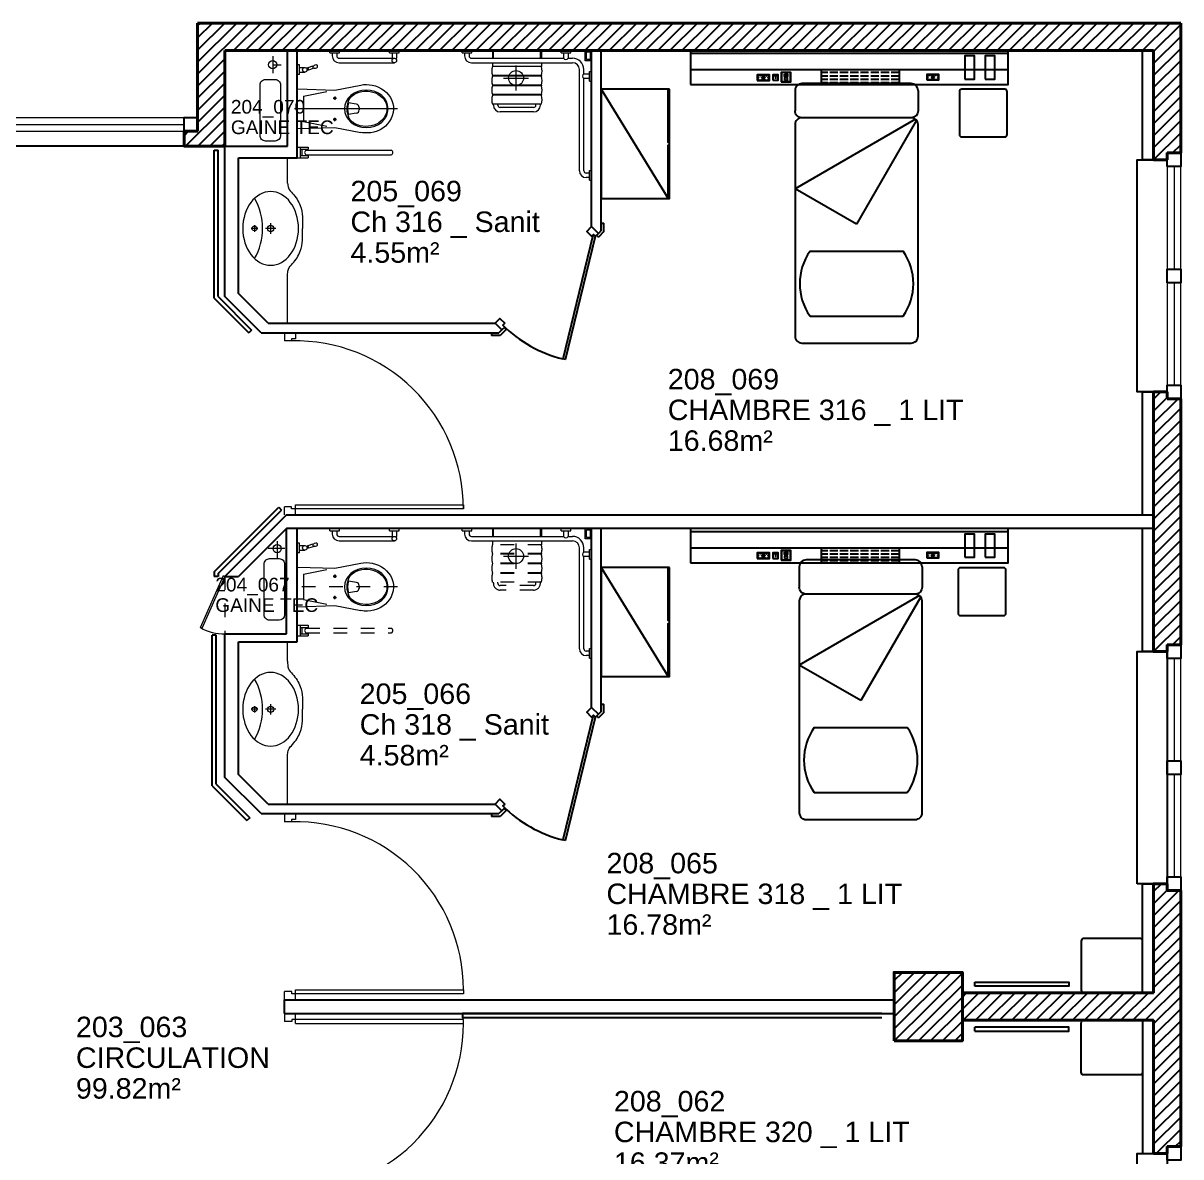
# Model space of a CAD drawing. Header units: metres. Extents: x 143.8 to 210.8, y 45.3 to 115.9.
# Drawn here: x 202.37 to 210.85, y 62.32 to 70.62 of the extents above; entities that cross this region are included whole.
import ezdxf

# ---------------------------------------------------------------- set-up
doc = ezdxf.new("R2010")
doc.units = ezdxf.units.M
doc.header["$LTSCALE"] = 0.6
doc.header["$MEASUREMENT"] = 0
for name, pattern in [('CACHÉ', [0.25, 0.125, -0.125]), ('CONTINU', [0]), ('HIDDEN2', [0.1875, 0.125, -0.0625])]:
    doc.linetypes.add(name, pattern=pattern)
doc.layers.get('0').update_dxf_attribs({"linetype": 'CONTINUOUS'})
for name, color, linetype in [('009 main courant', 181, 'CONTINUOUS'), ('400 Lits', 150, 'CONTINUOUS'), ('A_AGENC', 204, 'CONTINUOUS'), ('A_EQMP', 142, 'CONTINUOUS'), ('A_Etiqu_Gaine', 8, 'CONTINUOUS'), ('A_Etiqu_Gaine_code', 8, 'CONTINUOUS'), ('A_Etiqu_Local', 8, 'CONTINUOUS'), ('A_HACH_STRUC', 7, 'CONTINUOUS'), ('A_MUR_CLOIS', 8, 'CONTINU'), ('A_MURS_ALÈG', 7, 'CONTINU')]:
    doc.layers.add(name, color=color, linetype=linetype)
for name, color, linetype, lineweight in [('A_CHASS', 4, 'CONTINU', 0), ('A_MURS_STRU', 7, 'CONTINU', 40), ('A_PORTE', 8, 'CONTINU', 0), ('A_SANI', 5, 'CONTINU', 0)]:
    doc.layers.add(name, color=color, linetype=linetype, lineweight=lineweight)
doc.styles.add('Attribut', font='arial.ttf')

# ---------------------------------------------------------------- blocks, each defined once
blk = doc.blocks.new('paracelsusT2')
at = {"linetype": 'Continuous'}
for p, q in [((-0.145, 0), (-0.1375, -0.27)), ((0.145, 0), (0.1375, -0.27)), ((-0.0931, -0.0407), (-0.1273, -0.2107)), ((0.0931, -0.0407), (-0.0931, -0.0407)), ((0.0931, -0.0407), (0.1273, -0.2107)), ((-0.1375, -0.27), (-0.174, -0.4605)), ((-0.0895, -0.27), (-0.0655, -0.27)), ((-0.0775, -0.258), (-0.0775, -0.282)), ((0.0895, -0.27), (0.0655, -0.27)), ((0.0775, -0.258), (0.0775, -0.282)), ((0.1375, -0.27), (0.174, -0.4605)), ((-0.0331, -0.4275), (-0.0429, -0.3694)), ((0.0331, -0.4275), (0.0429, -0.3692)), ((0.0085, -0.4483), (-0.0085, -0.4483))]:
    blk.add_line(p, q, dxfattribs=at)
at = {"linetype": 'HIDDEN2'}
blk.add_line((0, -0.7279), (0, 0.0244), dxfattribs=at)
at = {"linetype": 'Continuous'}
for centre in [(-0.0775, -0.27), (0.0775, -0.27)]:
    blk.add_circle(centre, 0.008, dxfattribs=at)
for centre, radius, start, end in [((-0.0467, -0.4185), 0.05, 115.27673, 133.69166), ((0.0004, -0.5182), 0.1602, 64.7386, 115.27673), ((0.0004, -0.5237), 0.1602, 74.61449, 105.64877), ((0.0474, -0.4185), 0.05, 45.91597, 64.7386), ((-0.0085, -0.4233), 0.025, 189.51743, 270), ((0.0085, -0.4233), 0.025, 270, 350.48257)]:
    blk.add_arc(centre, radius, start, end, dxfattribs=at)
at = {"linetype": 'Continuous', "extrusion": (0, 0, -1)}
blk.add_ellipse((0, -0.5), major_axis=(0, 0.16), ratio=0.859387, dxfattribs=at)
at = {"linetype": 'Continuous'}
for points, knots in [([(0.0822, -0.3826), (0.1176, -0.4169), (0.1358, -0.4749), (0.1185, -0.5827), (0.0823, -0.6294), (-0.0066, -0.6613), (-0.0579, -0.6467), (-0.1245, -0.5691), (-0.1377, -0.5075), (-0.116, -0.4262), (-0.1008, -0.401), (-0.0812, -0.3824)], [0.692162, 0.692162, 0.692162, 0.692162, 1.75636, 1.75636, 2.841981, 2.841981, 3.927602, 3.927602, 5.013223, 5.013223, 5.598138, 5.598138, 5.598138, 5.598138]), ([(0.174, -0.4605), (0.1786, -0.487), (0.1787, -0.5163), (0.1603, -0.6076), (0.1184, -0.664), (0.0048, -0.7112), (-0.0638, -0.6983), (-0.1568, -0.6154), (-0.1814, -0.5488), (-0.1764, -0.4764), (-0.1754, -0.4684), (-0.174, -0.4605)], [1.357319, 1.357319, 1.357319, 1.357319, 1.801245, 1.801245, 2.798426, 2.798426, 3.795608, 3.795608, 4.792789, 4.792789, 4.916836, 4.916836, 4.916836, 4.916836])]:
    blk.add_open_spline(points, degree=3, knots=knots, dxfattribs=at)
blk = doc.blocks.new('hewi-barre')
at = {"linetype": 'Continuous'}
for p, q in [((0, 0), (0, -0.021)), ((0.078, 0), (0.078, -0.021)), ((0.078, -0.021), (0, -0.021)), ((0, -0.021), (0, -0.0795)), ((0.0158, -0.0795), (0, -0.0795)), ((0.0158, -0.021), (0.0158, -0.0795)), ((0.0622, -0.032), (0.0158, -0.032)), ((0.0225, -0.0719), (0.0158, -0.0719)), ((0.0622, -0.0719), (0.0555, -0.0719)), ((0.0622, -0.021), (0.0622, -0.0795)), ((0.078, -0.0795), (0.0622, -0.0795)), ((0.078, -0.021), (0.078, -0.0795))]:
    blk.add_line(p, q, dxfattribs=at)
at = {"linetype": 'HIDDEN2', "ltscale": 0.5}
for p, q in [((0.0225, -0.0643), (0.0225, -0.688)), ((0.0555, -0.0643), (0.0555, -0.688))]:
    blk.add_line(p, q, dxfattribs=at)
at = {"linetype": 'Continuous'}
blk.add_arc((0.039, -0.071), 0.0178, 21.92878, 158.07122, dxfattribs=at)
at = {"linetype": 'HIDDEN2', "ltscale": 0.5}
blk.add_arc((0.039, -0.6827), 0.0173, 197.79386, 342.20614, dxfattribs=at)
blk = doc.blocks.new('hewi-barrwc')
at = {"linetype": 'Continuous'}
for p, q in [((-0.0168, 0), (0, 0)), ((-0.0168, 0), (-0.0168, -0.0707)), ((-0.09, -0.0689), (-0.09, -0.4735)), ((-0.057, -0.0689), (-0.057, -0.4735)), ((-0.0168, -0.0189), (-0.04, -0.0189)), ((-0.0168, -0.0519), (-0.04, -0.0519)), ((-0.0168, -0.0707), (0, -0.0707)), ((-0.0168, -0.457), (-0.057, -0.457)), ((-0.0168, -0.49), (-0.057, -0.49)), ((-0.0168, -0.4381), (-0.0168, -0.5088)), ((-0.0168, -0.4381), (-0.0168, -0.5088)), ((-0.0168, -0.4381), (0, -0.4381)), ((0, -0.4381), (0, -0.5088)), ((-0.0168, -0.5088), (0, -0.5088))]:
    blk.add_line(p, q, dxfattribs=at)
blk.add_circle((-0.0735, -0.4735), 0.0165, dxfattribs=at)
for centre, radius, start, end in [((-0.04, -0.0689), 0.05, 90, 180), ((-0.04, -0.0689), 0.017, 90, 180), ((-0.0478, -0.4735), 0.0189, 219.88813, 240.86494)]:
    blk.add_arc(centre, radius, start, end, dxfattribs=at)
blk = doc.blocks.new('hewi-siege')
at = {"linetype": 'HIDDEN2', "ltscale": 0.5}
for p, q in [((-0.3933, -0.3586), (-0.3933, 0)), ((-0.3283, -0.3586), (-0.3283, 0)), ((-0.3233, 0), (-0.3283, 0)), ((-0.3233, -0.3586), (-0.3233, 0)), ((-0.2583, -0.3586), (-0.2583, 0)), ((-0.2533, 0), (-0.2583, 0)), ((-0.2533, -0.3586), (-0.2533, 0)), ((-0.1883, -0.3586), (-0.1883, 0)), ((-0.1833, 0), (-0.1883, 0)), ((-0.1833, -0.3586), (-0.1833, 0)), ((-0.1183, -0.3586), (-0.1183, 0)), ((-0.09, 0), (-0.1183, 0)), ((0, 0), (-0.057, 0)), ((-0.45, -0.3018), (-0.45, -0.0568)), ((-0.417, -0.3018), (-0.417, -0.0568)), ((-0.4, -0.0068), (-0.3933, -0.0068)), ((-0.4, -0.0398), (-0.3983, -0.0398)), ((-0.3983, -0.0398), (-0.3933, -0.0398)), ((-0.057, -0.0068), (0, -0.0068)), ((-0.4, -0.3188), (-0.3983, -0.3188)), ((-0.3983, -0.3188), (-0.3933, -0.3188)), ((-0.4, -0.3518), (-0.3933, -0.3518)), ((-0.3233, -0.3586), (-0.3283, -0.3586)), ((-0.3233, -0.3586), (-0.3283, -0.3586)), ((-0.2533, -0.3586), (-0.2583, -0.3586)), ((-0.2533, -0.3586), (-0.2583, -0.3586)), ((-0.1833, -0.3586), (-0.1883, -0.3586)), ((-0.1833, -0.3586), (-0.1883, -0.3586)), ((-0.09, -0.3586), (-0.1183, -0.3586)), ((-0.057, -0.3518), (0, -0.3518)), ((0, -0.3586), (-0.057, -0.3586))]:
    blk.add_line(p, q, dxfattribs=at)
for centre, radius, start, end in [((-0.3608, -0.1123), 0.1169, 73.86503, 106.13497), ((-0.2908, -0.1123), 0.1169, 73.86503, 106.13497), ((-0.2208, -0.1123), 0.1169, 73.86503, 106.13497), ((-0.1508, -0.1123), 0.1169, 73.86503, 106.13497), ((-0.4, -0.0568), 0.05, 90, 180), ((-0.4, -0.0568), 0.017, 90, 180), ((-0.4, -0.3018), 0.05, 180, 270), ((-0.4, -0.3018), 0.017, 180, 270), ((-0.3608, -0.2463), 0.1169, 253.86503, 286.13497), ((-0.2908, -0.2463), 0.1169, 253.86503, 286.13497), ((-0.2208, -0.2463), 0.1169, 253.86503, 286.13497), ((-0.1508, -0.2463), 0.1169, 253.86503, 286.13497)]:
    blk.add_arc(centre, radius, start, end, dxfattribs=at)
blk = doc.blocks.new('hewi-douche')
at = {"linetype": 'Continuous'}
for p, q in [((-0.0168, 0.9491), (-0.0168, 0.8784)), ((-0.0168, 0.9491), (0, 0.9491)), ((-0.09, 0.8802), (-0.09, 0.14)), ((-0.057, 0.8802), (-0.057, 0.2055)), ((-0.0168, 0.9302), (-0.04, 0.9302)), ((-0.0168, 0.8972), (-0.04, 0.8972)), ((-0.0168, 0.8784), (0, 0.8784)), ((-0.0168, 0.2055), (-0.057, 0.2055)), ((-0.0168, 0.1725), (-0.057, 0.1725)), ((-0.057, 0.1725), (-0.057, 0.14)), ((-0.0168, 0.2244), (0, 0.2244)), ((-0.0168, 0.2244), (-0.0168, 0.1536)), ((-0.0168, 0.2244), (-0.0168, 0.1536)), ((0, 0.2244), (0, 0.1536)), ((-0.8802, 0.09), (-0.14, 0.09)), ((-0.0168, 0.1536), (0, 0.1536)), ((-0.9491, 0.0168), (-0.9491, 0)), ((-0.9491, 0.0168), (-0.8784, 0.0168)), ((-0.9302, 0.0168), (-0.9302, 0.04)), ((-0.8972, 0.0168), (-0.8972, 0.04)), ((-0.8802, 0.057), (-0.2055, 0.057)), ((-0.8784, 0.0168), (-0.8784, 0)), ((-0.2244, 0.0168), (-0.1536, 0.0168)), ((-0.2244, 0.0168), (-0.1536, 0.0168)), ((-0.2244, 0.0168), (-0.2244, 0)), ((-0.2244, 0), (-0.1536, 0)), ((-0.2055, 0.0168), (-0.2055, 0.057)), ((-0.1725, 0.057), (-0.14, 0.057)), ((-0.1725, 0.0168), (-0.1725, 0.057)), ((-0.1536, 0.0168), (-0.1536, 0))]:
    blk.add_line(p, q, dxfattribs=at)
for centre, radius, start, end in [((-0.04, 0.8802), 0.05, 90, 180), ((-0.04, 0.8802), 0.017, 90, 180), ((-0.0478, 0.189), 0.0189, 119.13506, 240.86494), ((-0.8802, 0.04), 0.05, 90, 180), ((-0.14, 0.14), 0.083, 270, 0), ((-0.14, 0.14), 0.05, 270, 0), ((-0.8802, 0.04), 0.017, 90, 180), ((-0.189, 0.0478), 0.0189, 29.13506, 150.86494)]:
    blk.add_arc(centre, radius, start, end, dxfattribs=at)
blk = doc.blocks.new('syphon')
at = {"linetype": 'Continuous'}
for p, q in [((0, 0.0923), (0, -0.0923)), ((-0.0923, 0), (0.0923, 0))]:
    blk.add_line(p, q, dxfattribs=at)
blk.add_circle((0, 0), 0.055, dxfattribs=at)
blk = doc.blocks.new('A_Etiqu_Local')
at = {"style": 'Attribut', "flags": 1}
for tag, p in [('CODE_HOPITAL', (-0.4463, 1.632)), ('CODE_SITE', (-0.4463, 1.407)), ('CODE_BATIMENT', (-0.4463, 1.182)), ('CODE_SECTEUR', (-0.4463, 0.957)), ('CODE_ETAGE', (-0.4463, 0.732)), ('NOM_NORMALISE', (-0.4463, -0.843)), ('SECTEUR_ACTIVITE', (-0.4463, -1.068)), ('SOUS_SECTEUR_ACTIVITE', (-0.4463, -1.293)), ('VOLUME', (-0.4463, -1.518)), ('SERVICE', (-0.4463, -1.743)), ('CODE_UG', (-0.4463, -1.968)), ('CODE_UA', (-0.4463, -2.193)), ('CODE_POLE', (-0.4463, -2.418)), ('OCCUPANT_EXTERNE', (-0.4463, -2.643)), ('DISPONIBILITE', (-0.4463, -2.868)), ('ACCES_HANDICAPES', (-0.4463, -3.093)), ('NATURE_SOL', (-0.4463, -3.318)), ('RISQUE_LABORATOIRE', (-0.4463, -3.543)), ('AMIANTE', (-0.4463, -3.768))]:
    blk.add_attdef(tag, p, '', height=0.15, dxfattribs=at)
at = {"layer": 'A_Etiqu_Local', "style": 'Attribut'}
for tag, p in [('CODE_PIECE', (-0.4463, 0.282)), ('NOM_USAGE', (-0.4463, 0.057)), ('SURFACE', (-0.4463, -0.168))]:
    blk.add_attdef(tag, p, '', height=0.15, dxfattribs=at)
blk = doc.blocks.new('A_Etiqu_Gaine')
at = {"style": 'Attribut', "flags": 1}
for tag, p in [('CODE_HOPITAL', (-0.4323, 0.8651)), ('CODE_SITE', (-0.4323, 0.7151)), ('CODE_BATIMENT', (-0.4323, 0.5651)), ('CODE_SECTEUR', (-0.4323, 0.4151)), ('CODE_ETAGE', (-0.4323, 0.2651)), ('NOM_NORMALISE', (-0.4323, -0.3349)), ('SECTEUR_ACTIVITE', (-0.4323, -0.4849)), ('SOUS_SECTEUR_ACTIVITE', (-0.4323, -0.6349)), ('SURFACE', (-0.4323, -0.7849)), ('CODE_UG', (-0.4323, -0.9349)), ('CODE_POLE', (-0.4323, -1.0849)), ('AMIANTE', (-0.4323, -1.2349))]:
    blk.add_attdef(tag, p, '', height=0.1, dxfattribs=at)
at = {"layer": 'A_Etiqu_Gaine', "style": 'Attribut'}
blk.add_attdef('NOM_USAGE', (-0.4323, -0.1849), '', height=0.1, dxfattribs=at)
at = {"layer": 'A_Etiqu_Gaine_code', "style": 'Attribut'}
blk.add_attdef('CODE_PIECE', (-0.4323, -0.0349), '', height=0.1, dxfattribs=at)
blk = doc.blocks.new('BROCA2-G1181')
at = {"layer": '400 Lits', "linetype": 'Continuous'}
for p, q in [((63.349888, 24.825039), (63.349888, 24.675045)), ((64.249893, 24.825039), (64.249893, 24.675045)), ((64.231033, 24.614155), (63.349888, 24.105427)), ((64.19989, 24.625042), (63.399891, 24.625042)), ((64.238998, 24.60619), (63.799885, 23.845615)), ((63.799885, 23.845615), (63.349888, 24.105427))]:
    blk.add_line(p, q, dxfattribs=at)
for points in [[(64.249893, 24.825039, 0.414213), (64.19989, 24.875039), (63.399891, 24.875042, 0.414214), (63.349891, 24.825039)], [(64.249893, 24.675045, -0.414213), (64.19989, 24.625045), (63.399891, 24.625042, -0.414214), (63.349891, 24.675045)], [(64.249893, 24.575039, 0.414213), (64.19989, 24.625039), (63.399891, 24.625042, 0.414214), (63.349891, 24.575039)], [(63.349888, 24.575314), (63.349888, 23.025043, 0.414214), (63.399891, 22.975043), (64.19989, 22.97504, 0.414214), (64.24989, 23.025043), (64.249893, 24.575314)]]:
    blk.add_lwpolyline(points, format="xyb", dxfattribs=at)
blk = doc.blocks.new('BROCA2-G1189')
at = {"layer": '400 Lits', "linetype": 'Continuous'}
for p, q in [((63.349888, 21.324741), (63.349888, 21.174747)), ((64.249893, 21.324741), (64.249893, 21.174747)), ((64.231033, 21.113857), (63.349888, 20.605129)), ((64.19989, 21.124744), (63.399891, 21.124744)), ((64.238998, 21.105892), (63.799885, 20.345318)), ((63.799885, 20.345318), (63.349888, 20.605129))]:
    blk.add_line(p, q, dxfattribs=at)
for points in [[(64.249893, 21.324741, 0.414213), (64.19989, 21.374741), (63.399891, 21.374744, 0.414214), (63.349891, 21.324741)], [(64.249893, 21.174747, -0.414213), (64.19989, 21.124747), (63.399891, 21.124744, -0.414214), (63.349891, 21.174747)], [(64.249893, 21.074741, 0.414213), (64.19989, 21.124741), (63.399891, 21.124744, 0.414214), (63.349891, 21.074741)], [(63.349888, 21.075016), (63.349888, 19.524746, 0.414214), (63.399891, 19.474746), (64.19989, 19.474743, 0.414214), (64.24989, 19.524746), (64.249893, 21.075016)]]:
    blk.add_lwpolyline(points, format="xyb", dxfattribs=at)
blk = doc.blocks.new('BROCA2-G1193')
at = {"layer": '400 Lits', "linetype": 'Continuous'}
for p, q in [((63.459099, 20.148582), (64.140678, 20.148582)), ((63.459099, 19.671478), (64.140678, 19.671478))]:
    blk.add_line(p, q, dxfattribs=at)
for start, end in [(145.007771, 214.992539), (325.007913, 34.991933)]:
    blk.add_arc((63.799889, 19.91003), 0.415985, start, end, dxfattribs=at)
blk = doc.blocks.new('BROCA2-G1197')
at = {"layer": '400 Lits', "linetype": 'Continuous'}
for p, q in [((63.459099, 23.64888), (64.140678, 23.64888)), ((63.459099, 23.171776), (64.140678, 23.171776))]:
    blk.add_line(p, q, dxfattribs=at)
for start, end in [(145.007771, 214.992539), (325.007913, 34.991933)]:
    blk.add_arc((63.799889, 23.410328), 0.415985, start, end, dxfattribs=at)

msp = doc.modelspace()

# ---------------------------------------------------------------- hatches: boundary and pattern name
at = {"layer": 'A_EQMP', "linetype": 'Continuous'}
h = msp.add_hatch(dxfattribs=at)
h.set_pattern_fill('ACAD_ISO02W100', color=8, scale=0.005, style=0)
h.set_pattern_definition([(360, (205.128098, 69.836699), (6e-18, 0.025), [0.06, -0.015])])
h.paths.add_polyline_path([(208.7876, 70.2809), (208.2176, 70.2809), (208.2176, 70.1709), (208.7876, 70.1709)])
h = msp.add_hatch(dxfattribs=at)
h.set_pattern_fill('ACAD_ISO02W100', color=8, scale=0.005, style=0)
h.set_pattern_definition([(360, (205.128098, 66.3364), (6e-18, 0.025), [0.06, -0.015])])
h.paths.add_polyline_path([(208.7876, 66.7806), (208.2176, 66.7806), (208.2176, 66.6706), (208.7876, 66.6706)])
at = {"layer": 'A_HACH_STRUC'}
h = msp.add_hatch(dxfattribs=at)
h.set_pattern_fill('ANSI31', color=8, scale=0.5, angle=359.76959, style=0)
h.set_pattern_definition([(44.7696, (203.54954, 69.621125), (-0.0440161, 0.04437154), [])])
h.paths.add_polyline_path([(203.6495, 70.6212), (203.6499, 69.8294), (203.5499, 69.8294), (203.5495, 69.7208), (203.8495, 69.7208), (203.8495, 70.4212), (210.6491, 70.4212), (210.6491, 69.6211), (210.7491, 69.6211), (210.7491, 69.6711), (210.8491, 69.6711), (210.8491, 70.6212)])
h = msp.add_hatch(dxfattribs=at)
h.set_pattern_fill('ANSI31', color=8, scale=0.5, angle=359.76959, style=0)
h.set_pattern_definition([(44.7696, (210.64909, 66.02041), (-0.044016, 0.0443715), [])])
h.paths.add_polyline_path([(210.8491, 67.8711), (210.7491, 67.8711), (210.7491, 67.9211), (210.6491, 67.9211), (210.6491, 66.0204), (210.7491, 66.0204), (210.7491, 66.0704), (210.8491, 66.0704)])
h = msp.add_hatch(dxfattribs=at)
h.set_pattern_fill('ANSI31', color=8, scale=0.5, angle=359.76959, style=0)
h.set_pattern_definition([(44.7696, (209.24956, 62.346157), (-0.0440161, 0.0443715), [])])
h.paths.add_polyline_path([(210.8491, 64.2704), (210.7491, 64.2704), (210.7491, 64.3204), (210.6491, 64.3204), (210.6491, 63.5209), (209.2496, 63.5209), (209.2496, 63.3209), (210.6491, 63.3209), (210.6491, 62.3462), (210.7491, 62.3462), (210.7491, 62.3962), (210.8491, 62.3962)])
h = msp.add_hatch(dxfattribs=at)
h.set_pattern_fill('ANSI31', color=8, scale=0.5, angle=359.76959, style=0)
h.set_pattern_definition([(44.77, (208.74956, 63.170927), (-0.044016, 0.0443715), [])])
h.paths.add_polyline_path([(209.2496, 63.6709), (208.7496, 63.6709), (208.7496, 63.1709), (209.2496, 63.1709)])

# ---------------------------------------------------------------- linework, layer by layer
at = {"layer": '009 main courant', "color": 8, "linetype": 'Continuous'}
for p, q in [((203.7695, 69.6903), (203.7995, 69.6904)), ((203.7695, 68.6073), (203.7695, 69.6904)), ((203.7995, 68.6197), (203.7995, 69.6904)), ((203.7695, 68.6073), (204.0235, 68.3533)), ((203.7995, 68.6197), (204.0447, 68.3745)), ((204.0447, 68.3745), (204.0235, 68.3533)), ((203.7695, 66.6043), (204.243, 67.0777)), ((203.7995, 66.5919), (204.2642, 67.0565)), ((204.243, 67.0777), (204.2642, 67.0565)), ((203.7695, 66.6043), (203.7695, 66.5712)), ((203.7995, 66.5712), (203.7695, 66.5712)), ((203.7995, 66.5919), (203.7995, 66.5712)), ((203.7564, 65.0371), (203.7564, 66.1405)), ((203.7864, 66.1405), (203.7564, 66.1405)), ((203.7864, 65.0495), (203.7864, 66.1405)), ((203.7564, 65.0371), (204.0104, 64.7831)), ((203.7864, 65.0495), (204.0316, 64.8043)), ((204.0316, 64.8043), (204.0104, 64.7831)), ((209.3396, 63.5712), (209.3396, 63.6012)), ((209.3396, 63.2409), (209.3396, 63.2709))]:
    msp.add_line(p, q, dxfattribs=at)
for points in [[(209.3396, 63.6012), (210.0291, 63.6012), (210.0291, 63.5712), (209.3396, 63.5712)], [(208.6596, 63.3707), (205.5894, 63.3707), (205.5894, 63.3407), (208.6596, 63.3407)], [(209.3396, 63.2409), (210.0291, 63.2409), (210.0291, 63.2709), (209.3396, 63.2709)]]:
    msp.add_lwpolyline(points, dxfattribs=at)
at = {"layer": 'A_AGENC', "color": 8, "linetype": 'Continuous'}
for p, q in [((206.5436, 69.0654), (206.3227, 68.1624)), ((206.3422, 68.1578), (206.5631, 69.0607)), ((206.5631, 69.0607), (206.5436, 69.0654)), ((206.3422, 68.1578), (206.3228, 68.1626)), ((206.5436, 65.5452), (206.3227, 64.6422)), ((206.3422, 64.6376), (206.5631, 65.5405)), ((206.5631, 65.5405), (206.5436, 65.5452)), ((206.3422, 64.6376), (206.3227, 64.6424))]:
    msp.add_line(p, q, dxfattribs=at)
for points in [[(206.5843, 69.0819), (206.5631, 69.0607), (206.5489, 69.0748), (206.5348, 69.0607), (206.4994, 69.096), (206.5348, 69.1314), (206.5843, 69.0819)], [(205.8984, 68.4243), (205.8842, 68.4101), (205.8984, 68.396), (205.8772, 68.3748), (205.8277, 68.4243), (205.863, 68.4596), (205.8984, 68.4243)], [(206.5843, 65.5617), (206.5631, 65.5405), (206.5489, 65.5546), (206.5348, 65.5405), (206.4994, 65.5758), (206.5348, 65.6112), (206.5843, 65.5617)], [(205.8984, 64.9041), (205.8842, 64.8899), (205.8984, 64.8758), (205.8772, 64.8546), (205.8277, 64.9041), (205.863, 64.9394), (205.8984, 64.9041)]]:
    msp.add_lwpolyline(points, dxfattribs=at)
for centre in [(206.5489, 69.0748), (206.5489, 65.5546)]:
    msp.add_arc(centre, 0.94, 225, 256.07535, dxfattribs=at)
at = {"layer": 'A_CHASS', "color": 8, "linetype": 'Continuous'}
for p, q in [((202.0499, 69.9294), (203.5499, 69.9294)), ((202.0499, 69.8794), (203.5499, 69.8794)), ((202.0499, 69.8294), (203.5499, 69.8294)), ((210.7491, 69.5711), (210.7491, 67.9711)), ((210.7991, 69.5711), (210.7991, 68.8211)), ((210.8491, 67.9711), (210.8491, 69.5711)), ((210.7991, 68.7211), (210.7991, 67.9711)), ((210.7491, 65.9704), (210.7491, 64.3704)), ((210.7991, 65.9704), (210.7991, 65.2204)), ((210.8491, 64.3704), (210.8491, 65.9704)), ((210.7991, 65.1204), (210.7991, 64.3704))]:
    msp.add_line(p, q, dxfattribs=at)
at = {"layer": 'A_EQMP', "color": 8, "linetype": 'Continuous'}
for p, q in [((207.2587, 70.401), (209.5843, 70.401)), ((207.2587, 70.2809), (209.5843, 70.2809)), ((207.7913, 70.2425), (207.7913, 70.2025)), ((207.8653, 70.2375), (207.8987, 70.2375)), ((209.0331, 70.2459), (209.0331, 70.2059)), ((206.6051, 70.1372), (207.0951, 69.3372)), ((207.2587, 66.9007), (209.5843, 66.9007)), ((207.2587, 66.7806), (209.5843, 66.7806)), ((207.7913, 66.7422), (207.7913, 66.7022)), ((207.8653, 66.7372), (207.8987, 66.7372)), ((209.0331, 66.7456), (209.0331, 66.7056)), ((206.6051, 66.6369), (207.0951, 65.8369))]:
    msp.add_line(p, q, dxfattribs=at)
for points in [[(207.2587, 70.1714), (209.5843, 70.1714), (209.5843, 70.4214), (207.2587, 70.4214)], [(209.2671, 70.2109), (209.3371, 70.2109), (209.3371, 70.3809), (209.2671, 70.3809)], [(209.4171, 70.2109), (209.4871, 70.2109), (209.4871, 70.3809), (209.4171, 70.3809)], [(207.7463, 70.2025), (207.8363, 70.2025), (207.8363, 70.2425), (207.7463, 70.2425)], [(207.8615, 70.2033), (207.9015, 70.2033), (207.9015, 70.2433), (207.8615, 70.2433)], [(207.9226, 70.1909), (207.9926, 70.1909), (207.9926, 70.2609), (207.9226, 70.2609)], [(207.9246, 70.1929), (207.9906, 70.1929), (207.9906, 70.2589), (207.9246, 70.2589)], [(207.9463, 70.2487), (207.969, 70.2487), (207.969, 70.2314), (207.9463, 70.2314)], [(207.9463, 70.2031), (207.969, 70.2031), (207.969, 70.2204), (207.9463, 70.2204)], [(208.9881, 70.2059), (209.0781, 70.2059), (209.0781, 70.2459), (208.9881, 70.2459)], [(207.1051, 70.1372), (206.6051, 70.1372), (206.6051, 69.3372), (207.1051, 69.3372)], [(207.2587, 66.6711), (209.5843, 66.6711), (209.5843, 66.9211), (207.2587, 66.9211)], [(209.2671, 66.7106), (209.3371, 66.7106), (209.3371, 66.8806), (209.2671, 66.8806)], [(209.4171, 66.7106), (209.4871, 66.7106), (209.4871, 66.8806), (209.4171, 66.8806)], [(207.7463, 66.7022), (207.8363, 66.7022), (207.8363, 66.7422), (207.7463, 66.7422)], [(207.8615, 66.703), (207.9015, 66.703), (207.9015, 66.743), (207.8615, 66.743)], [(207.9226, 66.6906), (207.9926, 66.6906), (207.9926, 66.7606), (207.9226, 66.7606)], [(207.9246, 66.6926), (207.9906, 66.6926), (207.9906, 66.7586), (207.9246, 66.7586)], [(207.9463, 66.7484), (207.969, 66.7484), (207.969, 66.7311), (207.9463, 66.7311)], [(207.9463, 66.7028), (207.969, 66.7028), (207.969, 66.7201), (207.9463, 66.7201)], [(208.9881, 66.7056), (209.0781, 66.7056), (209.0781, 66.7456), (208.9881, 66.7456)], [(207.1051, 66.6369), (206.6051, 66.6369), (206.6051, 65.8369), (207.1051, 65.8369)]]:
    msp.add_lwpolyline(points, close=True, dxfattribs=at)
for points in [[(208.2176, 70.1709), (208.2176, 70.2809)], [(208.7876, 70.2809), (208.7876, 70.1709)], [(207.8813, 70.2375), (207.8813, 70.2128)], [(207.1051, 69.7472), (207.0951, 69.7472), (207.0951, 70.1372)], [(207.0951, 69.3372), (207.0951, 69.7272), (207.1051, 69.7272)], [(207.8813, 66.7372), (207.8813, 66.7125)], [(208.2176, 66.6706), (208.2176, 66.7806)], [(208.7876, 66.7806), (208.7876, 66.6706)], [(207.1051, 66.2469), (207.0951, 66.2469), (207.0951, 66.6369)], [(207.0951, 65.8369), (207.0951, 66.2269), (207.1051, 66.2269)]]:
    msp.add_lwpolyline(points, dxfattribs=at)
for points in [[(209.2449, 69.7878), (209.5597, 69.7878, 0.414214), (209.5773, 69.8054), (209.5773, 70.1202, 0.414214), (209.5597, 70.1378), (209.2449, 70.1378, 0.414214), (209.2273, 70.1202), (209.2273, 69.8054, 0.414214)], [(209.2356, 66.2842), (209.5503, 66.2842, 0.414214), (209.5679, 66.3019), (209.5679, 66.6166, 0.414214), (209.5503, 66.6342), (209.2356, 66.6342, 0.414214), (209.2179, 66.6166), (209.2179, 66.3019, 0.414214)]]:
    msp.add_lwpolyline(points, format="xyb", close=True, dxfattribs=at)
for points in [[(210.5691, 63.5209), (210.5691, 63.9009, 0.414214), (210.5491, 63.9209), (210.1391, 63.9209, 0.414214), (210.1191, 63.9009), (210.1191, 63.5409, 0.414213), (210.1391, 63.5209), (210.5691, 63.5209)], [(210.5691, 63.3209), (210.5691, 62.9409, -0.414214), (210.5491, 62.9209), (210.1391, 62.9209, -0.414214), (210.1191, 62.9409), (210.1191, 63.3009, -0.414213), (210.1391, 63.3209), (210.5691, 63.3209)]]:
    msp.add_lwpolyline(points, format="xyb", dxfattribs=at)
for centre, radius in [((207.7688, 70.2225), 0.02), ((207.7571, 70.2225), 0.000725), ((207.7686, 70.236), 0.000725), ((207.7822, 70.2225), 0.000725), ((207.8138, 70.2225), 0.02), ((207.8021, 70.2225), 0.000725), ((207.8136, 70.236), 0.000725), ((207.8272, 70.2225), 0.000725), ((209.0106, 70.2259), 0.02), ((208.9988, 70.2259), 0.000725), ((209.0103, 70.2394), 0.000725), ((209.024, 70.2259), 0.000725), ((209.0556, 70.2259), 0.02), ((209.0438, 70.2259), 0.000725), ((209.0553, 70.2394), 0.000725), ((209.069, 70.2259), 0.000725), ((207.7688, 66.7222), 0.02), ((207.7571, 66.7222), 0.000725), ((207.7686, 66.7357), 0.000725), ((207.7822, 66.7222), 0.000725), ((207.8138, 66.7222), 0.02), ((207.8021, 66.7222), 0.000725), ((207.8136, 66.7357), 0.000725), ((207.8272, 66.7222), 0.000725), ((209.0106, 66.7256), 0.02), ((208.9988, 66.7256), 0.000725), ((209.0103, 66.7391), 0.000725), ((209.024, 66.7256), 0.000725), ((209.0556, 66.7256), 0.02), ((209.0438, 66.7256), 0.000725), ((209.0553, 66.7391), 0.000725), ((209.069, 66.7256), 0.000725)]:
    msp.add_circle(centre, radius, dxfattribs=at)
at = {"layer": 'A_MUR_CLOIS', "color": 8, "linetype": 'Continuous'}
for p, q in [((204.3066, 69.7208), (204.3066, 70.4212)), ((204.3795, 69.6354), (204.3795, 70.4212)), ((206.5348, 69.1314), (206.5348, 70.4212)), ((206.6048, 69.103), (206.6048, 70.4212)), ((203.8495, 68.6197), (203.8495, 69.7208)), ((203.8495, 69.7208), (204.3066, 69.7208)), ((203.9495, 68.6411), (203.9495, 69.6354)), ((203.9495, 69.6354), (204.3795, 69.6354)), ((206.6048, 69.103), (206.584, 69.0822)), ((206.6248, 69.0947), (206.585, 69.055)), ((206.6048, 69.1565), (206.6248, 69.1565)), ((206.6248, 69.0947), (206.6248, 69.1565)), ((206.5709, 69.0691), (206.585, 69.055)), ((204.115, 68.3542), (203.8495, 68.6197)), ((204.1663, 68.4243), (203.9495, 68.6411)), ((204.1663, 68.4243), (205.827, 68.4243)), ((204.115, 68.3542), (205.856, 68.3543)), ((205.8025, 68.3543), (205.8025, 68.3343)), ((205.8643, 68.3343), (205.8025, 68.3343)), ((205.8769, 68.3751), (205.856, 68.3543)), ((205.908, 68.378), (205.8643, 68.3343)), ((205.908, 68.378), (205.8939, 68.3921)), ((204.2995, 66.9209), (203.9498, 66.5712)), ((204.2995, 66.1509), (204.2995, 66.9209)), ((204.3795, 66.0909), (204.3795, 66.9209)), ((206.5348, 65.6118), (206.5348, 66.9209)), ((206.6048, 65.5828), (206.6048, 66.9209)), ((203.8495, 66.5712), (203.9498, 66.5712)), ((203.8495, 65.0995), (203.8495, 66.1509)), ((203.8495, 66.1509), (204.2995, 66.1509)), ((203.9495, 65.1209), (203.9495, 66.0909)), ((203.9495, 66.0909), (204.3795, 66.0909)), ((206.6048, 65.6363), (206.6248, 65.6363)), ((206.6248, 65.5745), (206.6248, 65.6363)), ((206.5709, 65.5489), (206.585, 65.5348)), ((206.6048, 65.5828), (206.584, 65.562)), ((206.6248, 65.5745), (206.585, 65.5348)), ((204.1663, 64.9041), (203.9495, 65.1209)), ((204.115, 64.8341), (203.8495, 65.0995)), ((204.1663, 64.9041), (205.827, 64.9041)), ((205.8769, 64.8549), (205.856, 64.8341)), ((205.908, 64.8578), (205.8643, 64.8141)), ((205.908, 64.8578), (205.8939, 64.8719)), ((204.115, 64.8341), (205.856, 64.8341)), ((205.8025, 64.8341), (205.8025, 64.8141)), ((205.8643, 64.8141), (205.8025, 64.8141)), ((204.286, 63.3709), (204.286, 63.4709)), ((204.286, 63.4709), (208.7496, 63.4709)), ((204.286, 63.3709), (208.7496, 63.3709))]:
    msp.add_line(p, q, dxfattribs=at)
for points in [[(210.5691, 69.6211), (210.5691, 70.4212), (210.6491, 70.4212), (210.6491, 69.6211)], [(203.6499, 69.8294), (203.5499, 69.8294), (203.5499, 69.9294), (203.6499, 69.9294)], [(210.7491, 69.5711), (210.7491, 69.6711), (210.8491, 69.6711), (210.8491, 69.5711)], [(210.7491, 68.7211), (210.7491, 68.8211), (210.8491, 68.8211), (210.8491, 68.7211)], [(210.7491, 67.8711), (210.7491, 67.9711), (210.8491, 67.9711), (210.8491, 67.8711)], [(210.7491, 65.9704), (210.7491, 66.0704), (210.8491, 66.0704), (210.8491, 65.9704)], [(210.7491, 65.1204), (210.7491, 65.2204), (210.8491, 65.2204), (210.8491, 65.1204)], [(210.7491, 64.2704), (210.7491, 64.3704), (210.8491, 64.3704), (210.8491, 64.2704)], [(210.5691, 63.5209), (210.5691, 64.3204), (210.6491, 64.3204), (210.6491, 63.5209)], [(210.5691, 63.3209), (210.5691, 62.3462), (210.6491, 62.3462), (210.6491, 63.3209)], [(210.7491, 62.2962), (210.7491, 62.3962), (210.8491, 62.3962), (210.8491, 62.2962)]]:
    msp.add_lwpolyline(points, close=True, dxfattribs=at)
for points in [[(210.5691, 67.0209), (210.5691, 67.9211), (210.6491, 67.9211), (210.6491, 67.0209)], [(203.8495, 66.5712), (204.2992, 67.0209), (210.6491, 67.0209)], [(210.6491, 66.9209), (204.2995, 66.9209)], [(210.6491, 66.9206), (210.6491, 66.0204), (210.5691, 66.0204), (210.5691, 66.9206)]]:
    msp.add_lwpolyline(points, dxfattribs=at)
at = {"layer": 'A_MURS_ALÈG', "color": 8, "ltscale": 200}
msp.add_line((203.5499, 69.7208), (201.9499, 69.7208), dxfattribs=at)
msp.add_lwpolyline([(210.7491, 67.9211), (210.5291, 67.9211), (210.5291, 69.6211), (210.7491, 69.6211)], dxfattribs=at)
for points in [[(210.5291, 64.3204), (210.5291, 66.0204), (210.7491, 66.0204), (210.7491, 64.3204)], [(210.5291, 60.6462), (210.5291, 62.3462), (210.7491, 62.3462), (210.7491, 60.6462)]]:
    msp.add_lwpolyline(points, close=True, dxfattribs=at)
at = {"layer": 'A_MURS_STRU', "color": 8, "linetype": 'Continuous'}
for p, q in [((203.6495, 69.8294), (203.6495, 70.6212)), ((203.8495, 70.4212), (210.6491, 70.4212)), ((203.8495, 69.7208), (203.8495, 70.4212)), ((203.5499, 69.7208), (203.5499, 69.8294)), ((203.5499, 69.8294), (203.6499, 69.8294)), ((203.5495, 69.7208), (203.8495, 69.7208))]:
    msp.add_line(p, q, dxfattribs=at)
at = {"layer": 'A_MURS_STRU', "color": 8}
for p, q in [((210.8491, 70.6212), (203.6495, 70.6212)), ((210.7491, 69.6211), (210.7491, 69.6711)), ((210.7491, 69.6711), (210.8491, 69.6711)), ((210.7491, 67.9211), (210.7491, 67.8711)), ((210.7491, 67.8711), (210.8491, 67.8711)), ((210.8491, 66.0704), (210.7491, 66.0704)), ((210.7491, 66.0704), (210.7491, 66.0204)), ((210.7491, 64.3204), (210.7491, 64.2704)), ((210.7491, 64.2704), (210.8491, 64.2704)), ((210.7491, 62.3462), (210.7491, 62.3962)), ((210.7491, 62.3962), (210.8491, 62.3962))]:
    msp.add_line(p, q, dxfattribs=at)
at = {"layer": 'A_MURS_STRU', "color": 8, "linetype": 'Continuous'}
for points in [[(210.8491, 70.6212), (210.8491, 69.6711)], [(210.7491, 69.6211), (210.6491, 69.6211), (210.6491, 70.4212)], [(210.7491, 66.0204), (210.6491, 66.0204), (210.6491, 67.9214), (210.7491, 67.9214)], [(210.6491, 63.5209), (210.6491, 64.3207), (210.7491, 64.3207)], [(210.8491, 64.2704), (210.8491, 62.3962)], [(209.2496, 63.5209), (210.6491, 63.5209)], [(210.6491, 63.3209), (209.2496, 63.3209)], [(210.7491, 62.3462), (210.6491, 62.3462), (210.6491, 63.3209)]]:
    msp.add_lwpolyline(points, dxfattribs=at)
at = {"layer": 'A_MURS_STRU', "color": 8}
msp.add_lwpolyline([(210.8491, 67.8711), (210.8491, 66.0704)], dxfattribs=at)
at = {"layer": 'A_MURS_STRU', "color": 8, "linetype": 'Continuous'}
msp.add_lwpolyline([(208.7496, 63.1709), (208.7496, 63.6709), (209.2496, 63.6709), (209.2496, 63.1709)], close=True, dxfattribs=at)
at = {"layer": 'A_PORTE', "color": 8, "linetype": 'Continuous'}
for p, q in [((204.2857, 68.3543), (204.3657, 68.3543)), ((204.2857, 68.3543), (204.2857, 68.2944)), ((204.3657, 68.3543), (204.3657, 68.3104)), ((204.3379, 68.2944), (204.2857, 68.2944)), ((204.3657, 68.3104), (204.3379, 68.3104)), ((204.3379, 68.3104), (204.3379, 68.2944)), ((204.2857, 67.0208), (204.2857, 67.0807)), ((204.3379, 67.0807), (204.2857, 67.0807)), ((204.3379, 67.0647), (204.3379, 67.0807)), ((205.5957, 67.0647), (204.3379, 67.0647)), ((204.3657, 67.0208), (204.3657, 67.0947)), ((204.3657, 67.0947), (205.5957, 67.0947)), ((205.5957, 67.0947), (205.5957, 67.0647)), ((203.6703, 66.1958), (203.8386, 66.5775)), ((203.8495, 66.5712), (203.6813, 66.1895)), ((203.8386, 66.5775), (203.8495, 66.5712)), ((203.6813, 66.1895), (203.6703, 66.1958)), ((204.2857, 64.8344), (204.2857, 64.7745)), ((204.3379, 64.7745), (204.2857, 64.7745)), ((204.286, 64.8344), (204.3657, 64.8344)), ((204.3657, 64.7905), (204.3379, 64.7905)), ((204.3379, 64.7905), (204.3379, 64.7745)), ((204.3657, 64.8344), (204.3657, 64.7905)), ((204.3382, 63.5308), (204.286, 63.5308)), ((204.286, 63.4709), (204.286, 63.5308)), ((204.3382, 63.5148), (204.3382, 63.5308)), ((205.5963, 63.5148), (204.3382, 63.5148)), ((204.366, 63.4709), (204.366, 63.5448)), ((204.366, 63.5448), (205.5963, 63.5448)), ((205.5963, 63.5448), (205.5963, 63.5148)), ((204.286, 63.3709), (204.286, 63.311)), ((204.3382, 63.327), (204.3382, 63.311)), ((205.5963, 63.327), (204.3382, 63.327)), ((204.366, 63.297), (204.366, 63.3709)), ((205.5963, 63.297), (205.5963, 63.327)), ((204.3382, 63.311), (204.286, 63.311)), ((204.366, 63.297), (205.5963, 63.297))]:
    msp.add_line(p, q, dxfattribs=at)
at = {"layer": 'A_PORTE', "color": 8, "linetype": 'CACHÉ'}
msp.add_line((203.8495, 66.5712), (203.8495, 66.1509), dxfattribs=at)
at = {"layer": 'A_PORTE', "color": 8}
for centre, start, end in [((204.3657, 67.0647), 360, 91.29426), ((204.3657, 63.5448), 360, 91.29426), ((204.3657, 63.297), 268.70574, 0)]:
    msp.add_arc(centre, 1.23, start, end, dxfattribs=at)
at = {"layer": 'A_PORTE', "color": 8, "linetype": 'Continuous'}
msp.add_arc((203.8386, 66.4873), 0.3366, 240.00001, 271.85964, dxfattribs=at)
at = {"layer": 'A_SANI', "color": 8, "linetype": 'Continuous'}
for p, q in [((204.1995, 70.3786), (204.1995, 70.2556)), ((204.6167, 70.4045), (204.6167, 70.4212)), ((204.6167, 70.4045), (204.6874, 70.4045)), ((204.6355, 70.4045), (204.6355, 70.3812)), ((204.6685, 70.4045), (204.6685, 70.3812)), ((204.6855, 70.3642), (205.0901, 70.3642)), ((204.6874, 70.4045), (204.6874, 70.4212)), ((205.0548, 70.4212), (205.1255, 70.4212)), ((205.0548, 70.4045), (205.0548, 70.4212)), ((205.0548, 70.4045), (205.1255, 70.4045)), ((205.0736, 70.4045), (205.0736, 70.3642)), ((205.1066, 70.4045), (205.1066, 70.3642)), ((205.1255, 70.4045), (205.1255, 70.4212)), ((205.5857, 70.4043), (205.5857, 70.4211)), ((205.5857, 70.4043), (205.6564, 70.4043)), ((205.6046, 70.4043), (205.6046, 70.3811)), ((205.6376, 70.4043), (205.6376, 70.3811)), ((205.6546, 70.3641), (206.3293, 70.3641)), ((205.6564, 70.4043), (205.6564, 70.4211)), ((205.8081, 70.4211), (205.8081, 70.3641)), ((205.8149, 70.3641), (205.8149, 70.4211)), ((206.1599, 70.3641), (206.1599, 70.4211)), ((206.1668, 70.4211), (206.1668, 70.3641)), ((206.3104, 70.4211), (206.3811, 70.4211)), ((206.3104, 70.4043), (206.3104, 70.4211)), ((206.3104, 70.4043), (206.3811, 70.4043)), ((206.3293, 70.4043), (206.3293, 70.3641)), ((206.3623, 70.4043), (206.3623, 70.3641)), ((206.3623, 70.3641), (206.3948, 70.3641)), ((206.3811, 70.4043), (206.3811, 70.4211)), ((204.1995, 70.3171), (204.261, 70.3171)), ((204.3963, 70.3154), (204.3795, 70.3154)), ((204.3795, 70.3154), (204.3795, 70.2447)), ((204.3963, 70.2447), (204.3963, 70.3154)), ((204.3963, 70.2966), (204.4365, 70.2966)), ((204.4559, 70.2939), (204.4468, 70.291)), ((204.4606, 70.279), (204.4503, 70.2757)), ((204.4895, 70.3059), (204.4555, 70.295)), ((204.4555, 70.295), (204.461, 70.2778)), ((204.495, 70.2887), (204.461, 70.2778)), ((204.4895, 70.3059), (204.495, 70.2887)), ((204.4977, 70.3073), (204.4899, 70.3048)), ((204.5025, 70.2924), (204.4947, 70.2899)), ((204.6855, 70.3312), (205.0901, 70.3312)), ((205.6546, 70.3311), (206.3948, 70.3311)), ((205.8081, 70.3311), (205.8081, 70.3028)), ((206.1668, 70.3028), (205.8081, 70.3028)), ((205.981, 70.1272), (205.981, 70.3118)), ((206.1668, 70.3311), (206.1668, 70.3028)), ((206.4448, 69.5409), (206.4448, 70.2811)), ((206.4778, 70.2486), (206.4778, 70.2811)), ((204.3963, 70.2447), (204.3795, 70.2447)), ((204.3963, 70.2636), (204.4344, 70.2636)), ((206.1668, 70.2378), (205.8081, 70.2378)), ((205.8081, 70.2378), (205.8081, 70.2328)), ((206.1668, 70.2328), (205.8081, 70.2328)), ((205.8887, 70.2195), (206.0732, 70.2195)), ((206.1668, 70.2378), (206.1668, 70.2328)), ((206.518, 70.2486), (206.4778, 70.2486)), ((206.518, 70.2156), (206.4778, 70.2156)), ((206.4778, 69.5409), (206.4778, 70.2156)), ((206.518, 70.1967), (206.518, 70.2674)), ((206.518, 70.2674), (206.5348, 70.2674)), ((206.518, 70.1967), (206.5348, 70.1967)), ((206.5348, 70.1967), (206.5348, 70.2674)), ((204.3842, 70.1393), (204.6542, 70.1318)), ((204.4249, 70.0875), (204.5948, 70.1217)), ((204.6542, 70.1318), (204.8447, 70.1683)), ((206.1668, 70.1678), (205.8081, 70.1678)), ((205.8081, 70.1678), (205.8081, 70.1628)), ((206.1668, 70.1628), (205.8081, 70.1628)), ((206.1668, 70.1678), (206.1668, 70.1628)), ((204.4249, 70.0875), (204.4249, 69.9012)), ((204.6422, 70.0718), (204.6662, 70.0718)), ((204.6542, 70.0838), (204.6542, 70.0598)), ((204.8116, 70.0274), (204.7534, 70.0372)), ((206.1668, 70.0978), (205.8081, 70.0978)), ((205.8081, 70.0978), (205.8081, 70.0928)), ((206.1668, 70.0928), (205.8081, 70.0928)), ((206.1668, 70.0278), (205.8081, 70.0278)), ((205.8149, 70.0211), (205.8149, 70.0278)), ((205.8479, 70.0211), (205.8479, 70.0278)), ((206.1269, 70.0211), (206.1269, 70.0278)), ((206.1599, 70.0211), (206.1599, 70.0278)), ((206.1668, 70.0978), (206.1668, 70.0928)), ((205.112, 69.9943), (204.3598, 69.9943)), ((204.8116, 69.9612), (204.7536, 69.9515)), ((204.8325, 70.0028), (204.8325, 69.9859)), ((206.1099, 70.0041), (205.8649, 70.0041)), ((206.1099, 69.9711), (205.8649, 69.9711)), ((204.3842, 69.8493), (204.6542, 69.8568)), ((204.4249, 69.9012), (204.5948, 69.867)), ((204.6422, 69.9168), (204.6662, 69.9168)), ((204.6542, 69.9048), (204.6542, 69.9288)), ((204.6542, 69.8568), (204.8447, 69.8204)), ((204.3795, 69.7134), (204.459, 69.7134)), ((204.4006, 69.7134), (204.4006, 69.6354)), ((204.4006, 69.6976), (204.459, 69.6976)), ((204.4116, 69.6976), (204.4116, 69.6513)), ((204.4439, 69.6909), (205.0675, 69.6909)), ((204.4515, 69.6976), (204.4515, 69.6909)), ((204.459, 69.7134), (204.459, 69.6976)), ((204.308, 69.4493), (204.308, 69.6354)), ((204.3795, 69.6354), (204.459, 69.6354)), ((204.4006, 69.6513), (204.459, 69.6513)), ((204.4439, 69.6579), (205.0675, 69.6579)), ((204.4515, 69.6579), (204.4515, 69.6513)), ((204.459, 69.6513), (204.459, 69.6354)), ((206.518, 69.5239), (206.4948, 69.5239)), ((206.518, 69.5427), (206.5348, 69.5427)), ((206.518, 69.472), (206.518, 69.5427)), ((206.518, 69.4909), (206.4948, 69.4909)), ((206.518, 69.472), (206.5348, 69.472)), ((204.0896, 69.1182), (204.0418, 69.1182)), ((204.0657, 69.1421), (204.0657, 69.0942)), ((204.2222, 69.1182), (204.1457, 69.1182)), ((204.184, 69.1564), (204.184, 69.0799)), ((204.308, 68.4258), (204.308, 68.787)), ((204.2319, 66.8284), (204.2319, 66.7054)), ((204.3963, 66.8151), (204.3795, 66.8151)), ((204.3795, 66.8151), (204.3795, 66.7444)), ((204.3963, 66.7444), (204.3963, 66.8151)), ((204.4895, 66.8056), (204.4555, 66.7947)), ((204.4895, 66.8056), (204.495, 66.7884)), ((204.4977, 66.807), (204.4899, 66.8045)), ((204.2885, 66.7744), (204.1655, 66.7744)), ((204.3963, 66.7444), (204.3795, 66.7444)), ((204.3963, 66.7963), (204.4365, 66.7963)), ((204.3963, 66.7633), (204.4344, 66.7633)), ((204.4559, 66.7936), (204.4468, 66.7907)), ((204.4606, 66.7787), (204.4503, 66.7754)), ((204.4555, 66.7947), (204.461, 66.7775)), ((204.495, 66.7884), (204.461, 66.7775)), ((204.5025, 66.7921), (204.4946, 66.7896)), ((204.308, 65.9494), (204.308, 66.0909)), ((204.0657, 65.6219), (204.0657, 65.5741)), ((204.184, 65.6362), (204.184, 65.5597)), ((204.0896, 65.598), (204.0418, 65.598)), ((204.2222, 65.598), (204.1457, 65.598)), ((204.308, 64.9056), (204.308, 65.2669))]:
    msp.add_line(p, q, dxfattribs=at)
for points in [[(206.5348, 70.3461), (206.4879, 70.3461), (206.4879, 70.4211), (206.5348, 70.4211)], [(206.5248, 70.3561), (206.4979, 70.3561), (206.4979, 70.4111), (206.5248, 70.4111)], [(206.5348, 66.8458), (206.4879, 66.8458), (206.4879, 66.9208), (206.5348, 66.9208)], [(206.5248, 66.8558), (206.4979, 66.8558), (206.4979, 66.9108), (206.5248, 66.9108)]]:
    msp.add_lwpolyline(points, close=True, dxfattribs=at)
for points in [[(204.1466, 70.2084), (204.2166, 70.2084, -0.414214), (204.2566, 70.1684), (204.2566, 69.7984, -0.414213), (204.2166, 69.7584), (204.1466, 69.7584, -0.414214), (204.1066, 69.7984), (204.1066, 70.1684, -0.414214)], [(204.1765, 66.7006), (204.2465, 66.7006, -0.414214), (204.2865, 66.6606), (204.2865, 66.2906, -0.414213), (204.2465, 66.2506), (204.1765, 66.2506, -0.414214), (204.1365, 66.2906), (204.1365, 66.6606, -0.414214)]]:
    msp.add_lwpolyline(points, format="xyb", close=True, dxfattribs=at)
for centre, radius in [((205.0901, 70.3477), 0.0165), ((204.1995, 70.3171), 0.03), ((204.4344, 70.2801), 0.0165), ((205.981, 70.2195), 0.055), ((204.6542, 70.0718), 0.008), ((204.6542, 69.9168), 0.008), ((204.0657, 69.1182), 0.0175), ((204.184, 69.1182), 0.023), ((204.2319, 66.7744), 0.03), ((204.4344, 66.7798), 0.0165), ((204.0657, 65.598), 0.0175), ((204.184, 65.598), 0.023)]:
    msp.add_circle(centre, radius, dxfattribs=at)
for centre, radius, start, end in [((204.6855, 70.3812), 0.05, 180, 270), ((204.6855, 70.3812), 0.017, 180, 270), ((205.0901, 70.3734), 0.0189, 309.88813, 330.86494), ((205.6546, 70.3811), 0.05, 180, 270), ((205.6546, 70.3811), 0.017, 180, 270), ((206.3458, 70.3733), 0.0189, 209.13506, 330.86494), ((206.3948, 70.2811), 0.083, 360, 90), ((205.9205, 70.2703), 0.1169, 163.86503, 196.13497), ((206.0544, 70.2703), 0.1169, 343.86503, 16.13497), ((206.3948, 70.2811), 0.05, 360, 90), ((205.9205, 70.2003), 0.1169, 163.86503, 196.13497), ((206.0544, 70.2003), 0.1169, 343.86503, 16.13497), ((206.487, 70.2321), 0.0189, 119.13506, 240.86494), ((205.9205, 70.1303), 0.1169, 163.86503, 196.13497), ((206.0544, 70.1303), 0.1169, 343.86503, 16.13497), ((204.9024, 69.9947), 0.1602, 154.7386, 205.27673), ((204.9078, 69.9947), 0.1602, 164.61449, 195.64877), ((204.8027, 70.0417), 0.05, 135.91597, 154.7386), ((204.8075, 70.0028), 0.025, 0, 80.48257), ((205.9205, 70.0603), 0.1169, 163.86503, 196.13497), ((206.0544, 70.0603), 0.1169, 343.86503, 16.13497), ((204.8075, 69.9859), 0.025, 279.51743, 0), ((205.8649, 70.0211), 0.05, 180, 270), ((205.8649, 70.0211), 0.017, 180, 270), ((206.1099, 70.0211), 0.05, 270, 0), ((206.1099, 70.0211), 0.017, 270, 0), ((204.8027, 69.9476), 0.05, 205.27673, 223.69166), ((204.4505, 69.6744), 0.0178, 111.92878, 248.07122), ((205.0622, 69.6744), 0.0173, 287.79386, 72.20614), ((206.4948, 69.5409), 0.05, 180, 270), ((206.4948, 69.5409), 0.017, 180, 270), ((203.6774, 69.1182), 0.4476, 330.42755, 29.57245), ((203.6774, 65.598), 0.4476, 330.42755, 29.57245)]:
    msp.add_arc(centre, radius, start, end, dxfattribs=at)
at = {"layer": 'A_SANI', "color": 8, "linetype": 'Continuous', "extrusion": (0, 0, -1)}
for centre, major_axis, ratio in [((204.8842, 69.9943), (-0.16, 0), 0.859387), ((204.184, 69.1182), (0, 0.27), 0.755556), ((204.184, 65.598), (0, 0.27), 0.755556)]:
    msp.add_ellipse(centre, major_axis=major_axis, ratio=ratio, dxfattribs=at)
at = {"layer": 'A_SANI', "color": 8, "linetype": 'Continuous'}
for points in [[(204.4977, 70.3073), (204.5064, 70.3143), (204.5215, 70.3163), (204.5258, 70.308)], [(204.5025, 70.2924), (204.5137, 70.2918), (204.5271, 70.2989), (204.5257, 70.3081)], [(204.308, 69.4493), (204.315, 69.415), (204.345, 69.3751), (204.4006, 69.2853), (204.418, 69.1182)], [(204.308, 68.787), (204.315, 68.8213), (204.345, 68.8612), (204.4006, 68.951), (204.418, 69.1182)], [(204.4977, 66.807), (204.5064, 66.814), (204.5215, 66.816), (204.5258, 66.8077)], [(204.5025, 66.7921), (204.5136, 66.7915), (204.5271, 66.7986), (204.5257, 66.8078)], [(204.308, 65.9494), (204.315, 65.8949), (204.345, 65.8549), (204.4006, 65.7651), (204.418, 65.598)], [(204.308, 65.2669), (204.315, 65.3011), (204.345, 65.341), (204.4006, 65.4309), (204.418, 65.598)]]:
    msp.add_spline(points, degree=3, dxfattribs=at)
for points, knots in [([(204.7667, 70.0765), (204.801, 70.1119), (204.8591, 70.1302), (204.9668, 70.1128), (205.0135, 70.0767), (205.0455, 69.9877), (205.0308, 69.9364), (204.9532, 69.8698), (204.8917, 69.8566), (204.8103, 69.8783), (204.7852, 69.8935), (204.7665, 69.9131)], [0.692162, 0.692162, 0.692162, 0.692162, 1.75636, 1.75636, 2.841981, 2.841981, 3.927602, 3.927602, 5.013223, 5.013223, 5.598138, 5.598138, 5.598138, 5.598138]), ([(204.8447, 70.1683), (204.8712, 70.1729), (204.9005, 70.1731), (204.9918, 70.1547), (205.0482, 70.1127), (205.0954, 69.9992), (205.0825, 69.9305), (204.9995, 69.8376), (204.933, 69.8129), (204.8605, 69.8179), (204.8526, 69.8189), (204.8447, 69.8204)], [1.357319, 1.357319, 1.357319, 1.357319, 1.801245, 1.801245, 2.798426, 2.798426, 3.795608, 3.795608, 4.792789, 4.792789, 4.916836, 4.916836, 4.916836, 4.916836])]:
    msp.add_open_spline(points, degree=3, knots=knots, dxfattribs=at)

# ---------------------------------------------------------------- block references
at = {"layer": '400 Lits', "color": 8}
for name, p in [('BROCA2-G1181', (144.6746, 45.3036)), ('BROCA2-G1197', (144.6746, 45.3036)), ('BROCA2-G1189', (144.7052, 45.3162)), ('BROCA2-G1193', (144.7052, 45.3162))]:
    msp.add_blockref(name, p, dxfattribs=at)
at = {"layer": 'A_Etiqu_Gaine', "color": 8}
ref = msp.add_blockref('A_Etiqu_Gaine', (204.3251, 69.9938), dxfattribs=at)
ref.add_attrib('CODE_PIECE', '204_070', (203.8928, 69.9589), dxfattribs={"layer": 'A_Etiqu_Gaine_code', "height": 0.1, "style": 'Attribut'})
ref.add_attrib('NOM_USAGE', 'GAINE TEC', (203.8928, 69.8089), dxfattribs={"height": 0.1, "style": 'Attribut'})
ref = msp.add_blockref('A_Etiqu_Gaine', (204.2115, 66.4955), dxfattribs=at)
ref.add_attrib('CODE_PIECE', '204_067', (203.7792, 66.4606), dxfattribs={"layer": 'A_Etiqu_Gaine_code', "height": 0.1, "style": 'Attribut'})
ref.add_attrib('NOM_USAGE', 'GAINE TEC ', (203.7792, 66.3106), dxfattribs={"height": 0.1, "style": 'Attribut'})
at = {"layer": 'A_Etiqu_Local', "color": 8}
ref = msp.add_blockref('A_Etiqu_Local', (205.2151, 69.0351), dxfattribs=at)
ref.add_attrib('CODE_PIECE', '205_069', (204.7688, 69.3171), dxfattribs={"height": 0.15, "style": 'Attribut'})
ref.add_attrib('NOM_USAGE', 'Ch 316 _ Sanit', (204.7688, 69.0921), dxfattribs={"height": 0.15, "style": 'Attribut'})
ref.add_attrib('SURFACE', '4.55m²', (204.7688, 68.8671), dxfattribs={"height": 0.15, "style": 'Attribut'})
ref = msp.add_blockref('A_Etiqu_Local', (207.5385, 67.6581), dxfattribs=at)
ref.add_attrib('CODE_PIECE', '208_069', (207.0921, 67.94), dxfattribs={"height": 0.15, "style": 'Attribut'})
ref.add_attrib('NOM_USAGE', 'CHAMBRE 316 _ 1 LIT', (207.0921, 67.715), dxfattribs={"height": 0.15, "style": 'Attribut'})
ref.add_attrib('SURFACE', '16.68m²', (207.0921, 67.49), dxfattribs={"height": 0.15, "style": 'Attribut'})
ref = msp.add_blockref('A_Etiqu_Local', (205.2825, 65.355), dxfattribs=at)
ref.add_attrib('CODE_PIECE', '205_066', (204.8362, 65.6369), dxfattribs={"height": 0.15, "style": 'Attribut'})
ref.add_attrib('NOM_USAGE', 'Ch 318 _ Sanit', (204.8362, 65.4119), dxfattribs={"height": 0.15, "style": 'Attribut'})
ref.add_attrib('SURFACE', '4.58m²', (204.8362, 65.1869), dxfattribs={"height": 0.15, "style": 'Attribut'})
ref = msp.add_blockref('A_Etiqu_Local', (207.0897, 64.1148), dxfattribs=at)
ref.add_attrib('CODE_PIECE', '208_065', (206.6433, 64.3968), dxfattribs={"height": 0.15, "style": 'Attribut'})
ref.add_attrib('NOM_USAGE', 'CHAMBRE 318 _ 1 LIT', (206.6433, 64.1718), dxfattribs={"height": 0.15, "style": 'Attribut'})
ref.add_attrib('SURFACE', '16.78m²', (206.6433, 63.9468), dxfattribs={"height": 0.15, "style": 'Attribut'})
ref = msp.add_blockref('A_Etiqu_Local', (203.2048, 62.9153), dxfattribs=at)
ref.add_attrib('CODE_PIECE', '203_063', (202.7584, 63.1973), dxfattribs={"height": 0.15, "style": 'Attribut'})
ref.add_attrib('NOM_USAGE', 'CIRCULATION', (202.7584, 62.9723), dxfattribs={"height": 0.15, "style": 'Attribut'})
ref.add_attrib('SURFACE', '99.82m²', (202.7584, 62.7473), dxfattribs={"height": 0.15, "style": 'Attribut'})
ref = msp.add_blockref('A_Etiqu_Local', (207.1441, 62.3717), dxfattribs=at)
ref.add_attrib('CODE_PIECE', '208_062', (206.6978, 62.6537), dxfattribs={"height": 0.15, "style": 'Attribut'})
ref.add_attrib('NOM_USAGE', 'CHAMBRE 320 _ 1 LIT', (206.6978, 62.4287), dxfattribs={"height": 0.15, "style": 'Attribut'})
ref.add_attrib('SURFACE', '16.37m²', (206.6978, 62.2037), dxfattribs={"height": 0.15, "style": 'Attribut'})
at = {"layer": 'A_SANI', "color": 8, "linetype": 'Continuous', "rotation": 90}
for name, p in [('hewi-barrwc', (204.6167, 66.9209)), ('hewi-douche', (206.5348, 66.9208)), ('hewi-siege', (205.8081, 66.9208)), ('syphon', (205.9809, 66.7192)), ('paracelsusT2', (204.3842, 66.494)), ('hewi-barre', (204.3795, 66.1351))]:
    msp.add_blockref(name, p, dxfattribs=at)

doc.saveas('drawing.dxf')
